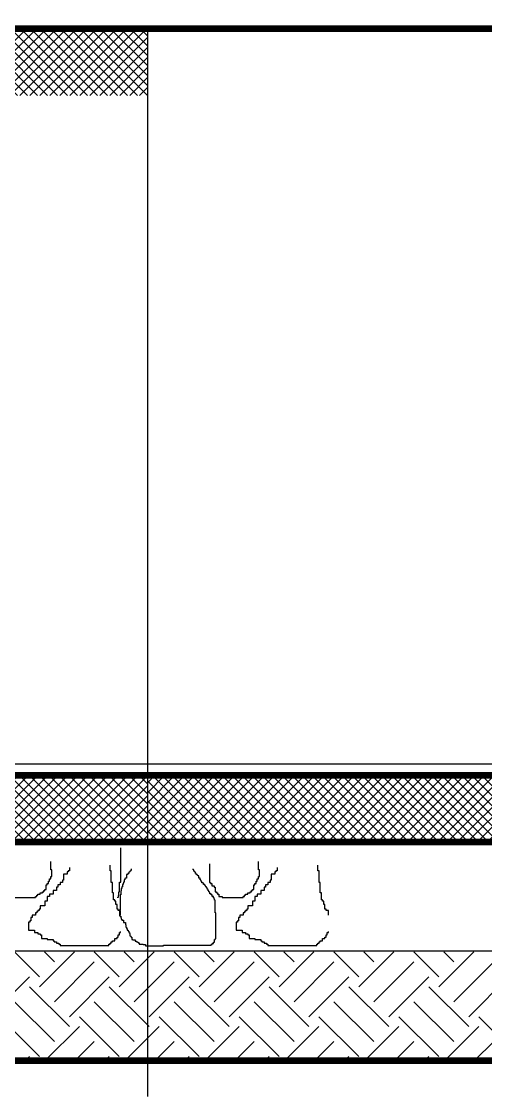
# Model space of a CAD drawing. Extents: x 250879 to 348495, y -51522 to -9360.
# Drawn here: x 289181.9 to 289390.6, y -50792.7 to -50308.9 of the extents above; entities that cross this region are included whole.
import ezdxf

# ---------------------------------------------------------------- set-up
doc = ezdxf.new("R2010")
doc.units = 0
doc.layers.add('AXIS', color=1, linetype='CONTINUOUS')
doc.layers.add('WALL', color=7, linetype='CONTINUOUS')
doc.layers.add('int fram for glaz& landscap obj.', color=252, linetype='CONTINUOUS', lineweight=15)

msp = doc.modelspace()

# ---------------------------------------------------------------- hatches: boundary and pattern name
at = {"layer": 'AXIS'}
h = msp.add_hatch(dxfattribs=at)
h.set_pattern_fill('ANSI37', color=256, style=0)
h.set_pattern_definition([(45, (19207.2062, -20335.1652), (-2.24506403, 2.24506403), []), (135, (19207.2062, -20335.1652), (-2.24506403, -2.24506403), [])])
h.paths.add_polyline_path([(289225.20112, -50022.17295), (289189.34358, -50022.17295), (289189.34358, -50026.17295), (289159.34358, -50026.17295), (289159.34358, -50043.17295), (289129.34358, -50043.17295), (289129.34358, -50060.17295), (289099.34358, -50060.17295), (289099.34358, -50077.17295), (289069.34358, -50077.17295), (289069.34358, -50089.09427), (289104.9708, -50089.09427)])
h.paths.add_polyline_path([(289092.2533, -50096.17295), (289072.2533, -50096.17295), (289072.2533, -50312.17295), (289092.2533, -50312.17295)])
h.paths.add_polyline_path([(289092.2533, -50312.17295), (289072.2533, -50312.17295), (289072.2533, -50342.17295), (289092.2533, -50342.17295)])
h.paths.add_polyline_path([(289238.58209, -50312.17295), (289092.2533, -50312.17295), (289092.2533, -50342.17295), (289238.58209, -50342.17295)])
h.paths.add_polyline_path([(289092.2533, -50342.17295), (289072.2533, -50342.17295), (289072.2533, -50632.17295), (289092.2533, -50632.17295)])
h.paths.add_polyline_path([(289238.58209, -50648.17295), (289072.2533, -50648.17295), (289072.2533, -50678.17295), (289238.58209, -50678.17295)])
h = msp.add_hatch(dxfattribs=at)
h.set_pattern_fill('ANSI37', color=256, style=0)
h.set_pattern_definition([(45, (19207.2062, -24231.1652), (-2.24506403, 2.24506403), []), (135, (19207.2062, -24231.1652), (-2.24506403, -2.24506403), [])])
h.paths.add_polyline_path([(289238.58209, -50648.17295), (289238.58209, -50678.17295), (292232.78876, -50678.17295), (292232.78876, -50648.17295)])
at = {"layer": 'int fram for glaz& landscap obj.'}
h = msp.add_hatch(dxfattribs=at)
h.set_pattern_fill('EARTH', color=256, scale=4, angle=45, style=0)
h.set_pattern_definition([(45, (3846.794, -30138.158), (4e-15, 35.9210245), [25.4, -25.4]), (45, (3840.06, -30131.423), (4e-15, 35.9210245), [25.4, -25.4]), (45, (3833.324, -30124.688), (4e-15, 35.9210245), [25.4, -25.4]), (135, (3833.324, -30120.198), (-35.9210245, 4e-15), [25.4, -25.4]), (135, (3840.06, -30113.463), (-35.9210245, 4e-15), [25.4, -25.4]), (135, (3846.794, -30106.727), (-35.9210245, 4e-15), [25.4, -25.4])])
h.paths.add_polyline_path([(289678.89898, -50727.60451), (289238.4221, -50727.60451), (289238.4221, -50776.59637), (289678.89898, -50776.59637)])
h.paths.add_polyline_path([(290016.48973, -50776.59637), (290016.48973, -50727.60451), (289678.89898, -50727.60451), (289678.89898, -50776.59637)])
edge = h.paths.add_edge_path()
edge.add_line((289022.473, -50677.60451), (289046.01032, -50776.59637))
edge.add_line((289046.01032, -50776.59637), (289238.4221, -50776.59637))
edge.add_line((289238.4221, -50776.59637), (289238.4221, -50727.60451))
edge.add_line((289238.4221, -50727.60451), (289088.4221, -50727.60451))
edge.add_line((289088.4221, -50727.60451), (289088.4221, -50759.66028))
edge.add_line((289088.4221, -50759.66028), (289068.4221, -50759.66028))
edge.add_line((289068.4221, -50759.66028), (289068.4221, -50696.69284))
edge.add_arc((289052.83112, -50696.69284), 15.59098, -344.7979301, 0, ccw=False)
edge.add_line((289067.87653, -50692.60451), (289068.4221, -50692.60451))
edge.add_line((289068.4221, -50692.60451), (289068.4221, -50677.60451))
edge.add_line((289068.4221, -50677.60451), (289022.473, -50677.60451))

# ---------------------------------------------------------------- linework, layer by layer
at = {"layer": 'WALL', "linetype": 'Continuous'}
for p, q in [((292217.78876, -50312.17295), (289092.2533, -50312.17295)), ((289238.58209, -50312.17295), (289238.58209, -50792.72521)), ((292217.78876, -50643.17295), (289092.2533, -50643.17295)), ((292217.78876, -50648.17295), (289092.2533, -50648.17295)), ((289226.52963, -50696.24019), (289226.52963, -50680.87491)), ((289195.02819, -50690.63985), (289195.02819, -50686.97145)), ((289288.46985, -50690.63985), (289288.46985, -50686.97145)), ((289195.55308, -50690.63985), (289195.02819, -50690.63985)), ((289195.55308, -50693.78392), (289195.55308, -50690.63985)), ((289202.37274, -50692.73573), (289200.79904, -50692.73573)), ((289200.79904, -50692.73573), (289200.79904, -50695.35595)), ((289202.89762, -50691.68755), (289202.37274, -50691.68755)), ((289202.37274, -50691.68755), (289202.37274, -50692.73573)), ((289203.42155, -50691.1637), (289202.89762, -50691.1637)), ((289202.89762, -50691.1637), (289202.89762, -50691.68755)), ((289203.42155, -50689.59167), (289203.42155, -50691.1637)), ((289221.78291, -50691.1637), (289221.78291, -50688.54348)), ((289222.30779, -50691.1637), (289221.78291, -50691.1637)), ((289222.30779, -50696.40413), (289222.30779, -50691.1637)), ((289230.17888, -50692.33363), (289229.65783, -50692.33363)), ((289229.65783, -50692.33363), (289229.65783, -50692.85457)), ((289230.43988, -50691.81269), (289230.17888, -50691.81269)), ((289230.17888, -50691.81269), (289230.17888, -50692.33363)), ((289230.70088, -50691.55222), (289230.43988, -50691.55222)), ((289230.43988, -50691.55222), (289230.43988, -50691.81269)), ((289230.96093, -50691.29224), (289230.70088, -50691.29224)), ((289230.70088, -50691.29224), (289230.70088, -50691.55222)), ((289231.22193, -50691.03177), (289230.96093, -50691.03177)), ((289230.96093, -50691.03177), (289230.96093, -50691.29224)), ((289231.22193, -50690.25036), (289231.22193, -50691.03177)), ((289259.11758, -50690.7713), (289259.11758, -50690.25036)), ((289259.37858, -50690.7713), (289259.11758, -50690.7713)), ((289259.37858, -50691.29224), (289259.37858, -50690.7713)), ((289259.63958, -50691.29224), (289259.37858, -50691.29224)), ((289259.63958, -50691.55222), (289259.63958, -50691.29224)), ((289259.90058, -50691.55222), (289259.63958, -50691.55222)), ((289259.90058, -50691.81269), (289259.90058, -50691.55222)), ((289260.16063, -50691.81269), (289259.90058, -50691.81269)), ((289260.16063, -50692.33363), (289260.16063, -50691.81269)), ((289260.42163, -50692.33363), (289260.16063, -50692.33363)), ((289260.42163, -50692.85457), (289260.42163, -50692.33363)), ((289266.43717, -50688.01963), (289266.43717, -50696.40413)), ((289288.99473, -50690.63985), (289288.46985, -50690.63985)), ((289288.99473, -50693.78392), (289288.99473, -50690.63985)), ((289295.81439, -50692.73573), (289294.2407, -50692.73573)), ((289294.2407, -50692.73573), (289294.2407, -50695.35595)), ((289296.33928, -50691.68755), (289295.81439, -50691.68755)), ((289295.81439, -50691.68755), (289295.81439, -50692.73573)), ((289296.8632, -50691.1637), (289296.33928, -50691.1637)), ((289296.33928, -50691.1637), (289296.33928, -50691.68755)), ((289296.8632, -50689.59167), (289296.8632, -50691.1637)), ((289315.22457, -50691.1637), (289315.22457, -50688.54348)), ((289315.74945, -50691.1637), (289315.22457, -50691.1637)), ((289315.74945, -50696.40413), (289315.74945, -50691.1637)), ((289192.92961, -50699.5482), (289192.92961, -50697.45231)), ((289192.92961, -50697.45231), (289193.4545, -50697.45231)), ((289193.4545, -50697.45231), (289193.4545, -50696.92798)), ((289193.4545, -50696.92798), (289193.97938, -50696.92798)), ((289193.97938, -50696.92798), (289193.97938, -50695.8798)), ((289193.97938, -50695.8798), (289194.50427, -50695.8798)), ((289194.50427, -50695.8798), (289194.50427, -50694.8321)), ((289194.50427, -50694.8321), (289195.02819, -50694.8321)), ((289195.02819, -50694.8321), (289195.02819, -50693.78392)), ((289195.02819, -50693.78392), (289195.55308, -50693.78392)), ((289199.22535, -50697.45231), (289198.17558, -50697.45231)), ((289198.17558, -50697.45231), (289198.17558, -50698.50001)), ((289200.27416, -50696.40413), (289199.22535, -50696.40413)), ((289199.22535, -50696.40413), (289199.22535, -50697.45231)), ((289200.79904, -50695.35595), (289200.27416, -50695.35595)), ((289200.27416, -50695.35595), (289200.27416, -50696.40413)), ((289222.83172, -50696.40413), (289222.30779, -50696.40413)), ((289222.83172, -50701.12023), (289222.83172, -50696.40413)), ((289226.00763, -50700.66768), (289226.00763, -50696.24019)), ((289226.00763, -50696.24019), (289226.52963, -50696.24019)), ((289227.57173, -50697.28206), (289227.31168, -50697.28206)), ((289227.31168, -50697.28206), (289227.31168, -50698.32346)), ((289227.83273, -50696.76113), (289227.57173, -50696.76113)), ((289227.57173, -50696.76113), (289227.57173, -50697.28206)), ((289228.09373, -50696.24019), (289227.83273, -50696.24019)), ((289227.83273, -50696.24019), (289227.83273, -50696.76113)), ((289228.35378, -50695.19831), (289228.09373, -50695.19831)), ((289228.09373, -50695.19831), (289228.09373, -50696.24019)), ((289228.61478, -50694.67785), (289228.35378, -50694.67785)), ((289228.35378, -50694.67785), (289228.35378, -50695.19831)), ((289229.13582, -50694.41738), (289228.61478, -50694.41738)), ((289228.61478, -50694.41738), (289228.61478, -50694.67785)), ((289229.65783, -50692.85457), (289229.13582, -50692.85457)), ((289229.13582, -50692.85457), (289229.13582, -50694.41738)), ((289260.94268, -50692.85457), (289260.42163, -50692.85457)), ((289260.94268, -50693.11504), (289260.94268, -50692.85457)), ((289261.20368, -50693.11504), (289260.94268, -50693.11504)), ((289261.20368, -50693.37551), (289261.20368, -50693.11504)), ((289261.72473, -50693.37551), (289261.20368, -50693.37551)), ((289261.72473, -50694.41738), (289261.72473, -50693.37551)), ((289262.24673, -50694.41738), (289261.72473, -50694.41738)), ((289262.24673, -50695.19831), (289262.24673, -50694.41738)), ((289262.50678, -50695.19831), (289262.24673, -50695.19831)), ((289262.50678, -50695.45878), (289262.50678, -50695.19831)), ((289262.76778, -50695.45878), (289262.50678, -50695.45878)), ((289262.76778, -50695.97972), (289262.76778, -50695.45878)), ((289263.02878, -50695.97972), (289262.76778, -50695.97972)), ((289263.02878, -50696.50066), (289263.02878, -50695.97972)), ((289263.54983, -50696.50066), (289263.02878, -50696.50066)), ((289263.54983, -50696.76113), (289263.54983, -50696.50066)), ((289263.81083, -50696.76113), (289263.54983, -50696.76113)), ((289263.81083, -50697.28206), (289263.81083, -50696.76113)), ((289264.33188, -50697.28206), (289263.81083, -50697.28206)), ((289264.33188, -50697.803), (289264.33188, -50697.28206)), ((289266.43717, -50696.40413), (289266.9611, -50696.40413)), ((289266.9611, -50696.40413), (289266.9611, -50696.92798)), ((289266.9611, -50696.92798), (289267.48598, -50696.92798)), ((289267.48598, -50696.92798), (289267.48598, -50697.97616)), ((289286.37127, -50699.5482), (289286.37127, -50697.45231)), ((289286.37127, -50697.45231), (289286.89615, -50697.45231)), ((289286.89615, -50697.45231), (289286.89615, -50696.92798)), ((289286.89615, -50696.92798), (289287.42104, -50696.92798)), ((289287.42104, -50696.92798), (289287.42104, -50695.8798)), ((289287.42104, -50695.8798), (289287.94592, -50695.8798)), ((289287.94592, -50695.8798), (289287.94592, -50694.8321)), ((289287.94592, -50694.8321), (289288.46985, -50694.8321)), ((289288.46985, -50694.8321), (289288.46985, -50693.78392)), ((289288.46985, -50693.78392), (289288.99473, -50693.78392)), ((289292.66701, -50697.45231), (289291.61724, -50697.45231)), ((289291.61724, -50697.45231), (289291.61724, -50698.50001)), ((289293.71582, -50696.40413), (289292.66701, -50696.40413)), ((289292.66701, -50696.40413), (289292.66701, -50697.45231)), ((289294.2407, -50695.35595), (289293.71582, -50695.35595)), ((289293.71582, -50695.35595), (289293.71582, -50696.40413)), ((289316.27338, -50696.40413), (289315.74945, -50696.40413)), ((289316.27338, -50701.12023), (289316.27338, -50696.40413)), ((289188.73341, -50702.69226), (289188.73341, -50702.16841)), ((289188.73341, -50702.16841), (289189.2583, -50702.16841)), ((289189.2583, -50702.16841), (289189.2583, -50701.64456)), ((289189.2583, -50701.64456), (289190.30711, -50701.64456)), ((289190.30711, -50701.64456), (289190.30711, -50701.12023)), ((289190.30711, -50701.12023), (289191.35592, -50701.12023)), ((289191.35592, -50701.12023), (289191.35592, -50700.59638)), ((289191.35592, -50700.59638), (289191.8808, -50700.59638)), ((289191.8808, -50700.59638), (289191.8808, -50700.07253)), ((289191.8808, -50700.07253), (289192.40569, -50700.07253)), ((289192.40569, -50700.07253), (289192.40569, -50699.5482)), ((289192.40569, -50699.5482), (289192.92961, -50699.5482)), ((289196.07796, -50701.64456), (289194.50427, -50701.64456)), ((289194.50427, -50701.64456), (289194.50427, -50702.69226)), ((289197.65165, -50700.07253), (289196.07796, -50700.07253)), ((289196.07796, -50700.07253), (289196.07796, -50701.64456)), ((289198.17558, -50698.50001), (289197.65165, -50698.50001)), ((289197.65165, -50698.50001), (289197.65165, -50700.07253)), ((289223.3566, -50701.12023), (289222.83172, -50701.12023)), ((289223.3566, -50704.26478), (289223.3566, -50701.12023)), ((289225.48658, -50703.01142), (289225.48658, -50702.23001)), ((289225.48658, -50702.23001), (289225.74663, -50702.23001)), ((289225.74663, -50702.23001), (289225.74663, -50700.66768)), ((289225.74663, -50700.66768), (289226.00763, -50700.66768)), ((289226.52963, -50701.96954), (289226.26863, -50701.96954)), ((289226.26863, -50701.96954), (289226.26863, -50708.74078)), ((289226.78968, -50700.14674), (289226.52963, -50700.14674)), ((289226.52963, -50700.14674), (289226.52963, -50701.96954)), ((289227.05068, -50699.10487), (289226.78968, -50699.10487)), ((289226.78968, -50699.10487), (289226.78968, -50700.14674)), ((289227.31168, -50698.32346), (289227.05068, -50698.32346)), ((289227.05068, -50698.32346), (289227.05068, -50699.10487)), ((289264.59288, -50697.803), (289264.33188, -50697.803)), ((289264.59288, -50698.06299), (289264.59288, -50697.803)), ((289264.85388, -50698.06299), (289264.59288, -50698.06299)), ((289264.85388, -50698.32346), (289264.85388, -50698.06299)), ((289265.11393, -50698.32346), (289264.85388, -50698.32346)), ((289265.11393, -50698.8444), (289265.11393, -50698.32346)), ((289265.37493, -50698.8444), (289265.11393, -50698.8444)), ((289265.37493, -50699.36533), (289265.37493, -50698.8444)), ((289265.63593, -50699.36533), (289265.37493, -50699.36533)), ((289265.63593, -50699.6258), (289265.63593, -50699.36533)), ((289265.89693, -50699.6258), (289265.63593, -50699.6258)), ((289265.89693, -50700.14674), (289265.89693, -50699.6258)), ((289266.15698, -50700.14674), (289265.89693, -50700.14674)), ((289266.15698, -50700.66768), (289266.15698, -50700.14674)), ((289266.41798, -50700.66768), (289266.15698, -50700.66768)), ((289266.41798, -50700.92815), (289266.41798, -50700.66768)), ((289266.67898, -50700.92815), (289266.41798, -50700.92815)), ((289266.67898, -50701.44861), (289266.67898, -50700.92815)), ((289267.20003, -50701.44861), (289266.67898, -50701.44861)), ((289267.20003, -50701.96954), (289267.20003, -50701.44861)), ((289267.72108, -50701.96954), (289267.20003, -50701.96954)), ((289267.48598, -50697.97616), (289268.53575, -50697.97616)), ((289267.72108, -50702.75095), (289267.72108, -50701.96954)), ((289268.53575, -50697.97616), (289268.53575, -50698.50001)), ((289268.53575, -50698.50001), (289269.05968, -50698.50001)), ((289269.05968, -50698.50001), (289269.05968, -50700.59638)), ((289269.05968, -50700.59638), (289269.58456, -50700.59638)), ((289269.58456, -50700.59638), (289269.58456, -50701.12023)), ((289269.58456, -50701.12023), (289270.10945, -50701.12023)), ((289270.10945, -50701.12023), (289270.10945, -50701.64456)), ((289270.10945, -50701.64456), (289270.63337, -50701.64456)), ((289270.63337, -50701.64456), (289270.63337, -50702.69226)), ((289282.17507, -50702.69226), (289282.17507, -50702.16841)), ((289282.17507, -50702.16841), (289282.69996, -50702.16841)), ((289282.69996, -50702.16841), (289282.69996, -50701.64456)), ((289282.69996, -50701.64456), (289283.74877, -50701.64456)), ((289283.74877, -50701.64456), (289283.74877, -50701.12023)), ((289283.74877, -50701.12023), (289284.79758, -50701.12023)), ((289284.79758, -50701.12023), (289284.79758, -50700.59638)), ((289284.79758, -50700.59638), (289285.32246, -50700.59638)), ((289285.32246, -50700.59638), (289285.32246, -50700.07253)), ((289285.32246, -50700.07253), (289285.84735, -50700.07253)), ((289285.84735, -50700.07253), (289285.84735, -50699.5482)), ((289285.84735, -50699.5482), (289286.37127, -50699.5482)), ((289289.51962, -50701.64456), (289287.94592, -50701.64456)), ((289287.94592, -50701.64456), (289287.94592, -50702.69226)), ((289291.09331, -50700.07253), (289289.51962, -50700.07253)), ((289289.51962, -50700.07253), (289289.51962, -50701.64456)), ((289291.61724, -50698.50001), (289291.09331, -50698.50001)), ((289291.09331, -50698.50001), (289291.09331, -50700.07253)), ((289316.79826, -50701.12023), (289316.27338, -50701.12023)), ((289316.79826, -50704.26478), (289316.79826, -50701.12023)), ((289178.76637, -50703.2166), (289188.20853, -50703.2166)), ((289188.20853, -50703.2166), (289188.20853, -50702.69226)), ((289188.20853, -50702.69226), (289188.73341, -50702.69226)), ((289192.40569, -50706.885), (289190.30711, -50706.885)), ((289190.30711, -50706.885), (289190.30711, -50708.45703)), ((289193.4545, -50704.78863), (289192.40569, -50704.78863)), ((289192.40569, -50704.78863), (289192.40569, -50706.885)), ((289194.50427, -50702.69226), (289193.4545, -50702.69226)), ((289193.4545, -50702.69226), (289193.4545, -50704.78863)), ((289223.88149, -50704.26478), (289223.3566, -50704.26478)), ((289223.88149, -50704.78863), (289223.88149, -50704.26478)), ((289224.40541, -50704.78863), (289223.88149, -50704.78863)), ((289224.40541, -50706.36066), (289224.40541, -50704.78863)), ((289224.9303, -50706.36066), (289224.40541, -50706.36066)), ((289224.9303, -50708.45703), (289224.9303, -50706.36066)), ((289225.22558, -50703.27189), (289225.22558, -50703.01142)), ((289225.22558, -50703.01142), (289225.48658, -50703.01142)), ((289268.24308, -50702.75095), (289267.72108, -50702.75095)), ((289268.24308, -50703.27189), (289268.24308, -50702.75095)), ((289268.50313, -50703.27189), (289268.24308, -50703.27189)), ((289268.50313, -50703.79283), (289268.50313, -50703.27189)), ((289268.76413, -50703.79283), (289268.50313, -50703.79283)), ((289268.76413, -50704.31377), (289268.76413, -50703.79283)), ((289269.02513, -50704.31377), (289268.76413, -50704.31377)), ((289269.02513, -50710.04313), (289269.02513, -50704.31377)), ((289270.63337, -50702.69226), (289272.20802, -50702.69226)), ((289272.20802, -50702.69226), (289272.20802, -50703.2166)), ((289272.20802, -50703.2166), (289281.65019, -50703.2166)), ((289281.65019, -50703.2166), (289281.65019, -50702.69226)), ((289281.65019, -50702.69226), (289282.17507, -50702.69226)), ((289285.84735, -50706.885), (289283.74877, -50706.885)), ((289283.74877, -50706.885), (289283.74877, -50708.45703)), ((289286.89615, -50704.78863), (289285.84735, -50704.78863)), ((289285.84735, -50704.78863), (289285.84735, -50706.885)), ((289287.94592, -50702.69226), (289286.89615, -50702.69226)), ((289286.89615, -50702.69226), (289286.89615, -50704.78863)), ((289317.32315, -50704.26478), (289316.79826, -50704.26478)), ((289317.32315, -50704.78863), (289317.32315, -50704.26478)), ((289317.84707, -50704.78863), (289317.32315, -50704.78863)), ((289317.84707, -50706.36066), (289317.84707, -50704.78863)), ((289318.37196, -50706.36066), (289317.84707, -50706.36066)), ((289318.37196, -50708.45703), (289318.37196, -50706.36066)), ((289186.63484, -50712.12494), (289186.10995, -50712.12494)), ((289186.10995, -50712.12494), (289186.10995, -50713.69746)), ((289188.20853, -50711.07725), (289186.63484, -50711.07725)), ((289186.63484, -50711.07725), (289186.63484, -50712.12494)), ((289188.73341, -50710.02906), (289188.20853, -50710.02906)), ((289188.20853, -50710.02906), (289188.20853, -50711.07725)), ((289189.2583, -50709.50473), (289188.73341, -50709.50473)), ((289188.73341, -50709.50473), (289188.73341, -50710.02906)), ((289189.78222, -50708.98088), (289189.2583, -50708.98088)), ((289189.2583, -50708.98088), (289189.2583, -50709.50473)), ((289190.30711, -50708.45703), (289189.78222, -50708.45703)), ((289189.78222, -50708.45703), (289189.78222, -50708.98088)), ((289225.45518, -50708.45703), (289224.9303, -50708.45703)), ((289225.45518, -50708.98088), (289225.45518, -50708.45703)), ((289226.50399, -50708.98088), (289225.45518, -50708.98088)), ((289226.26863, -50708.74078), (289226.00763, -50708.74078)), ((289226.00763, -50708.74078), (289226.00763, -50711.34548)), ((289226.00763, -50711.34548), (289226.26863, -50711.34548)), ((289226.26863, -50711.34548), (289226.26863, -50711.60546)), ((289226.26863, -50711.60546), (289226.52963, -50711.60546)), ((289226.50399, -50711.07725), (289226.50399, -50708.98088)), ((289226.52963, -50711.60546), (289226.52963, -50712.38687)), ((289269.28613, -50710.04313), (289269.02513, -50710.04313)), ((289269.28613, -50721.76231), (289269.28613, -50710.04313)), ((289280.07649, -50712.12494), (289279.55161, -50712.12494)), ((289279.55161, -50712.12494), (289279.55161, -50713.69746)), ((289281.65019, -50711.07725), (289280.07649, -50711.07725)), ((289280.07649, -50711.07725), (289280.07649, -50712.12494)), ((289282.17507, -50710.02906), (289281.65019, -50710.02906)), ((289281.65019, -50710.02906), (289281.65019, -50711.07725)), ((289282.69996, -50709.50473), (289282.17507, -50709.50473)), ((289282.17507, -50709.50473), (289282.17507, -50710.02906)), ((289283.22388, -50708.98088), (289282.69996, -50708.98088)), ((289282.69996, -50708.98088), (289282.69996, -50709.50473)), ((289283.74877, -50708.45703), (289283.22388, -50708.45703)), ((289283.22388, -50708.45703), (289283.22388, -50708.98088)), ((289318.89684, -50708.45703), (289318.37196, -50708.45703)), ((289318.89684, -50708.98088), (289318.89684, -50708.45703)), ((289319.94565, -50708.98088), (289318.89684, -50708.98088)), ((289319.94565, -50711.07725), (289319.94565, -50708.98088)), ((289185.58603, -50714.22131), (289185.06114, -50714.22131)), ((289185.06114, -50714.22131), (289185.06114, -50717.88971)), ((289186.10995, -50713.69746), (289185.58603, -50713.69746)), ((289185.58603, -50713.69746), (289185.58603, -50714.22131)), ((289226.52963, -50712.38687), (289226.78968, -50712.38687)), ((289226.78968, -50712.38687), (289226.78968, -50712.90781)), ((289226.78968, -50712.90781), (289227.05068, -50712.90781)), ((289227.05068, -50712.90781), (289227.05068, -50713.42875)), ((289227.05068, -50713.42875), (289227.83273, -50713.42875)), ((289227.83273, -50713.42875), (289227.83273, -50714.47062)), ((289227.83273, -50714.47062), (289228.61478, -50714.47062)), ((289228.61478, -50714.47062), (289228.61478, -50715.51202)), ((289228.61478, -50715.51202), (289228.87578, -50715.51202)), ((289228.87578, -50715.51202), (289228.87578, -50716.55389)), ((289228.87578, -50716.55389), (289229.13582, -50716.55389)), ((289229.13582, -50716.55389), (289229.13582, -50717.07483)), ((289279.02768, -50714.22131), (289278.5028, -50714.22131)), ((289278.5028, -50714.22131), (289278.5028, -50717.88971)), ((289279.55161, -50713.69746), (289279.02768, -50713.69746)), ((289279.02768, -50713.69746), (289279.02768, -50714.22131)), ((289185.06114, -50717.88971), (289187.68365, -50717.88971)), ((289187.68365, -50717.88971), (289187.68365, -50718.93741)), ((289187.68365, -50718.93741), (289189.2583, -50718.93741)), ((289189.2583, -50718.93741), (289189.2583, -50719.46174)), ((289189.2583, -50719.46174), (289190.30711, -50719.46174)), ((289190.30711, -50719.46174), (289190.30711, -50719.98559)), ((289190.30711, -50719.98559), (289190.83199, -50719.98559)), ((289190.83199, -50719.98559), (289190.83199, -50721.55763)), ((289190.83199, -50721.55763), (289193.4545, -50721.55763)), ((289193.4545, -50721.55763), (289193.4545, -50722.08196)), ((289223.88149, -50722.60581), (289223.88149, -50721.55763)), ((289223.88149, -50721.55763), (289224.9303, -50721.55763)), ((289224.9303, -50721.55763), (289224.9303, -50721.03378)), ((289224.9303, -50721.03378), (289225.45518, -50721.03378)), ((289225.45518, -50721.03378), (289225.45518, -50719.98559)), ((289225.45518, -50719.98559), (289225.98007, -50719.98559)), ((289225.98007, -50719.98559), (289225.98007, -50718.93741)), ((289225.98007, -50718.93741), (289226.50399, -50718.93741)), ((289226.50399, -50718.93741), (289226.50399, -50718.41356)), ((289229.13582, -50717.07483), (289229.39683, -50717.07483)), ((289229.39683, -50717.07483), (289229.39683, -50717.85624)), ((289229.39683, -50717.85624), (289229.91883, -50717.85624)), ((289229.91883, -50717.85624), (289229.91883, -50718.3767)), ((289229.91883, -50718.3767), (289230.17888, -50718.3767)), ((289230.17888, -50718.3767), (289230.17888, -50718.89764)), ((289230.17888, -50718.89764), (289230.43988, -50718.89764)), ((289230.43988, -50718.89764), (289230.43988, -50719.41857)), ((289230.43988, -50719.41857), (289230.70088, -50719.41857)), ((289230.70088, -50719.41857), (289230.70088, -50720.46045)), ((289230.70088, -50720.46045), (289230.96093, -50720.46045)), ((289230.96093, -50720.46045), (289230.96093, -50720.72092)), ((289230.96093, -50720.72092), (289231.22193, -50720.72092)), ((289231.22193, -50720.72092), (289231.22193, -50720.98139)), ((289231.22193, -50720.98139), (289231.48293, -50720.98139)), ((289231.48293, -50720.98139), (289231.48293, -50722.02278)), ((289269.02513, -50722.02278), (289269.02513, -50721.76231)), ((289269.02513, -50721.76231), (289269.28613, -50721.76231)), ((289278.5028, -50717.88971), (289281.1253, -50717.88971)), ((289281.1253, -50717.88971), (289281.1253, -50718.93741)), ((289281.1253, -50718.93741), (289282.69996, -50718.93741)), ((289282.69996, -50718.93741), (289282.69996, -50719.46174)), ((289282.69996, -50719.46174), (289283.74877, -50719.46174)), ((289283.74877, -50719.46174), (289283.74877, -50719.98559)), ((289283.74877, -50719.98559), (289284.27365, -50719.98559)), ((289284.27365, -50719.98559), (289284.27365, -50721.55763)), ((289284.27365, -50721.55763), (289286.89615, -50721.55763)), ((289286.89615, -50721.55763), (289286.89615, -50722.08196)), ((289317.32315, -50722.60581), (289317.32315, -50721.55763)), ((289317.32315, -50721.55763), (289318.37196, -50721.55763)), ((289318.37196, -50721.55763), (289318.37196, -50721.03378)), ((289318.37196, -50721.03378), (289318.89684, -50721.03378)), ((289318.89684, -50721.03378), (289318.89684, -50719.98559)), ((289318.89684, -50719.98559), (289319.42172, -50719.98559)), ((289319.42172, -50719.98559), (289319.42172, -50718.93741)), ((289319.42172, -50718.93741), (289319.94565, -50718.93741)), ((289319.94565, -50718.93741), (289319.94565, -50718.41356)), ((289193.4545, -50722.08196), (289196.07796, -50722.08196)), ((289196.07796, -50722.08196), (289196.07796, -50722.60581)), ((289196.07796, -50722.60581), (289196.60189, -50722.60581)), ((289196.60189, -50722.60581), (289196.60189, -50723.12966)), ((289196.60189, -50723.12966), (289197.65165, -50723.12966)), ((289197.65165, -50723.12966), (289197.65165, -50723.65399)), ((289197.65165, -50723.65399), (289198.70046, -50723.65399)), ((289198.70046, -50723.65399), (289198.70046, -50724.17784)), ((289198.70046, -50724.17784), (289199.22535, -50724.17784)), ((289199.22535, -50724.17784), (289199.22535, -50724.70218)), ((289199.22535, -50724.70218), (289221.25803, -50724.70218)), ((289221.25803, -50724.70218), (289221.25803, -50724.17784)), ((289221.25803, -50724.17784), (289221.78291, -50724.17784)), ((289221.78291, -50724.17784), (289221.78291, -50723.65399)), ((289221.78291, -50723.65399), (289222.30779, -50723.65399)), ((289222.30779, -50723.65399), (289222.30779, -50723.12966)), ((289222.30779, -50723.12966), (289222.83172, -50723.12966)), ((289222.83172, -50723.12966), (289222.83172, -50722.60581)), ((289222.83172, -50722.60581), (289223.88149, -50722.60581)), ((289231.48293, -50722.02278), (289232.00398, -50722.02278)), ((289232.00398, -50722.02278), (289232.00398, -50722.28325)), ((289232.00398, -50722.28325), (289233.04703, -50722.28325)), ((289233.04703, -50722.28325), (289233.04703, -50722.80419)), ((289233.04703, -50722.80419), (289233.56808, -50722.80419)), ((289233.56808, -50722.80419), (289233.56808, -50723.06466)), ((289233.56808, -50723.06466), (289234.09008, -50723.06466)), ((289234.09008, -50723.06466), (289234.09008, -50723.32513)), ((289234.09008, -50723.32513), (289234.35013, -50723.32513)), ((289234.35013, -50723.32513), (289234.35013, -50723.5856)), ((289234.35013, -50723.5856), (289234.87213, -50723.5856)), ((289234.87213, -50723.5856), (289234.87213, -50724.10654)), ((289234.87213, -50724.10654), (289236.69723, -50724.10654)), ((289236.69723, -50724.10654), (289236.69723, -50724.36701)), ((289236.69723, -50724.36701), (289237.73933, -50724.36701)), ((289237.73933, -50724.36701), (289237.73933, -50724.88746)), ((289237.73933, -50724.88746), (289245.82178, -50724.88746)), ((289245.82178, -50724.88746), (289245.82178, -50724.62748)), ((289245.82178, -50724.62748), (289267.20003, -50724.62748)), ((289267.20003, -50724.62748), (289267.20003, -50724.36701)), ((289267.20003, -50724.36701), (289267.72108, -50724.36701)), ((289267.72108, -50724.36701), (289267.72108, -50723.84607)), ((289267.72108, -50723.84607), (289268.24308, -50723.84607)), ((289268.24308, -50723.84607), (289268.24308, -50723.32513)), ((289268.24308, -50723.32513), (289268.76413, -50723.32513)), ((289268.76413, -50723.32513), (289268.76413, -50722.02278)), ((289268.76413, -50722.02278), (289269.02513, -50722.02278)), ((289286.89615, -50722.08196), (289289.51962, -50722.08196)), ((289289.51962, -50722.08196), (289289.51962, -50722.60581)), ((289289.51962, -50722.60581), (289290.04354, -50722.60581)), ((289290.04354, -50722.60581), (289290.04354, -50723.12966)), ((289290.04354, -50723.12966), (289291.09331, -50723.12966)), ((289291.09331, -50723.12966), (289291.09331, -50723.65399)), ((289291.09331, -50723.65399), (289292.14212, -50723.65399)), ((289292.14212, -50723.65399), (289292.14212, -50724.17784)), ((289292.14212, -50724.17784), (289292.66701, -50724.17784)), ((289292.66701, -50724.17784), (289292.66701, -50724.70218)), ((289292.66701, -50724.70218), (289314.69968, -50724.70218)), ((289314.69968, -50724.70218), (289314.69968, -50724.17784)), ((289314.69968, -50724.17784), (289315.22457, -50724.17784)), ((289315.22457, -50724.17784), (289315.22457, -50723.65399)), ((289315.22457, -50723.65399), (289315.74945, -50723.65399)), ((289315.74945, -50723.65399), (289315.74945, -50723.12966)), ((289315.74945, -50723.12966), (289316.27338, -50723.12966)), ((289316.27338, -50723.12966), (289316.27338, -50722.60581)), ((289316.27338, -50722.60581), (289317.32315, -50722.60581)), ((289072.54164, -50727.14584), (290778.95092, -50727.14584))]:
    msp.add_line(p, q, dxfattribs=at)
at = {"layer": 'WALL', "linetype": 'Continuous', "const_width": 3}
for points in [[(289079.43967, -50092.17295), (289072.2533, -50096.17295), (289072.2533, -50678.17295), (292232.78876, -50678.17295), (292232.78876, -50648.17295)], [(288887.07911, -50108.17295), (289046.01032, -50776.59637), (289936.55055, -50776.59637), (289936.55055, -50776.59637), (290279.7953, -50776.59637), (290279.7953, -50776.59637)], [(289079.43967, -50108.17295), (289072.2533, -50112.17295), (289072.2533, -50678.17295), (292232.78876, -50678.17295), (292232.78876, -50648.17295)], [(292232.78876, -50312.17295), (289072.2533, -50312.17295)], [(292232.78876, -50312.17295), (289072.2533, -50312.17295)], [(292232.78876, -50648.17295), (289072.2533, -50648.17295)], [(292232.78876, -50648.17295), (289072.2533, -50648.17295)]]:
    msp.add_lwpolyline(points, dxfattribs=at)
at = {"layer": 'WALL', "linetype": 'Continuous'}
for points in [[(292232.78876, -50342.17295), (292232.78876, -50312.17295), (289072.2533, -50312.17295)], [(289189.34358, -50678.17295), (292232.78876, -50678.17295), (292232.78876, -50648.17295), (289072.2533, -50648.17295)]]:
    msp.add_lwpolyline(points, dxfattribs=at)

doc.saveas('drawing.dxf')
